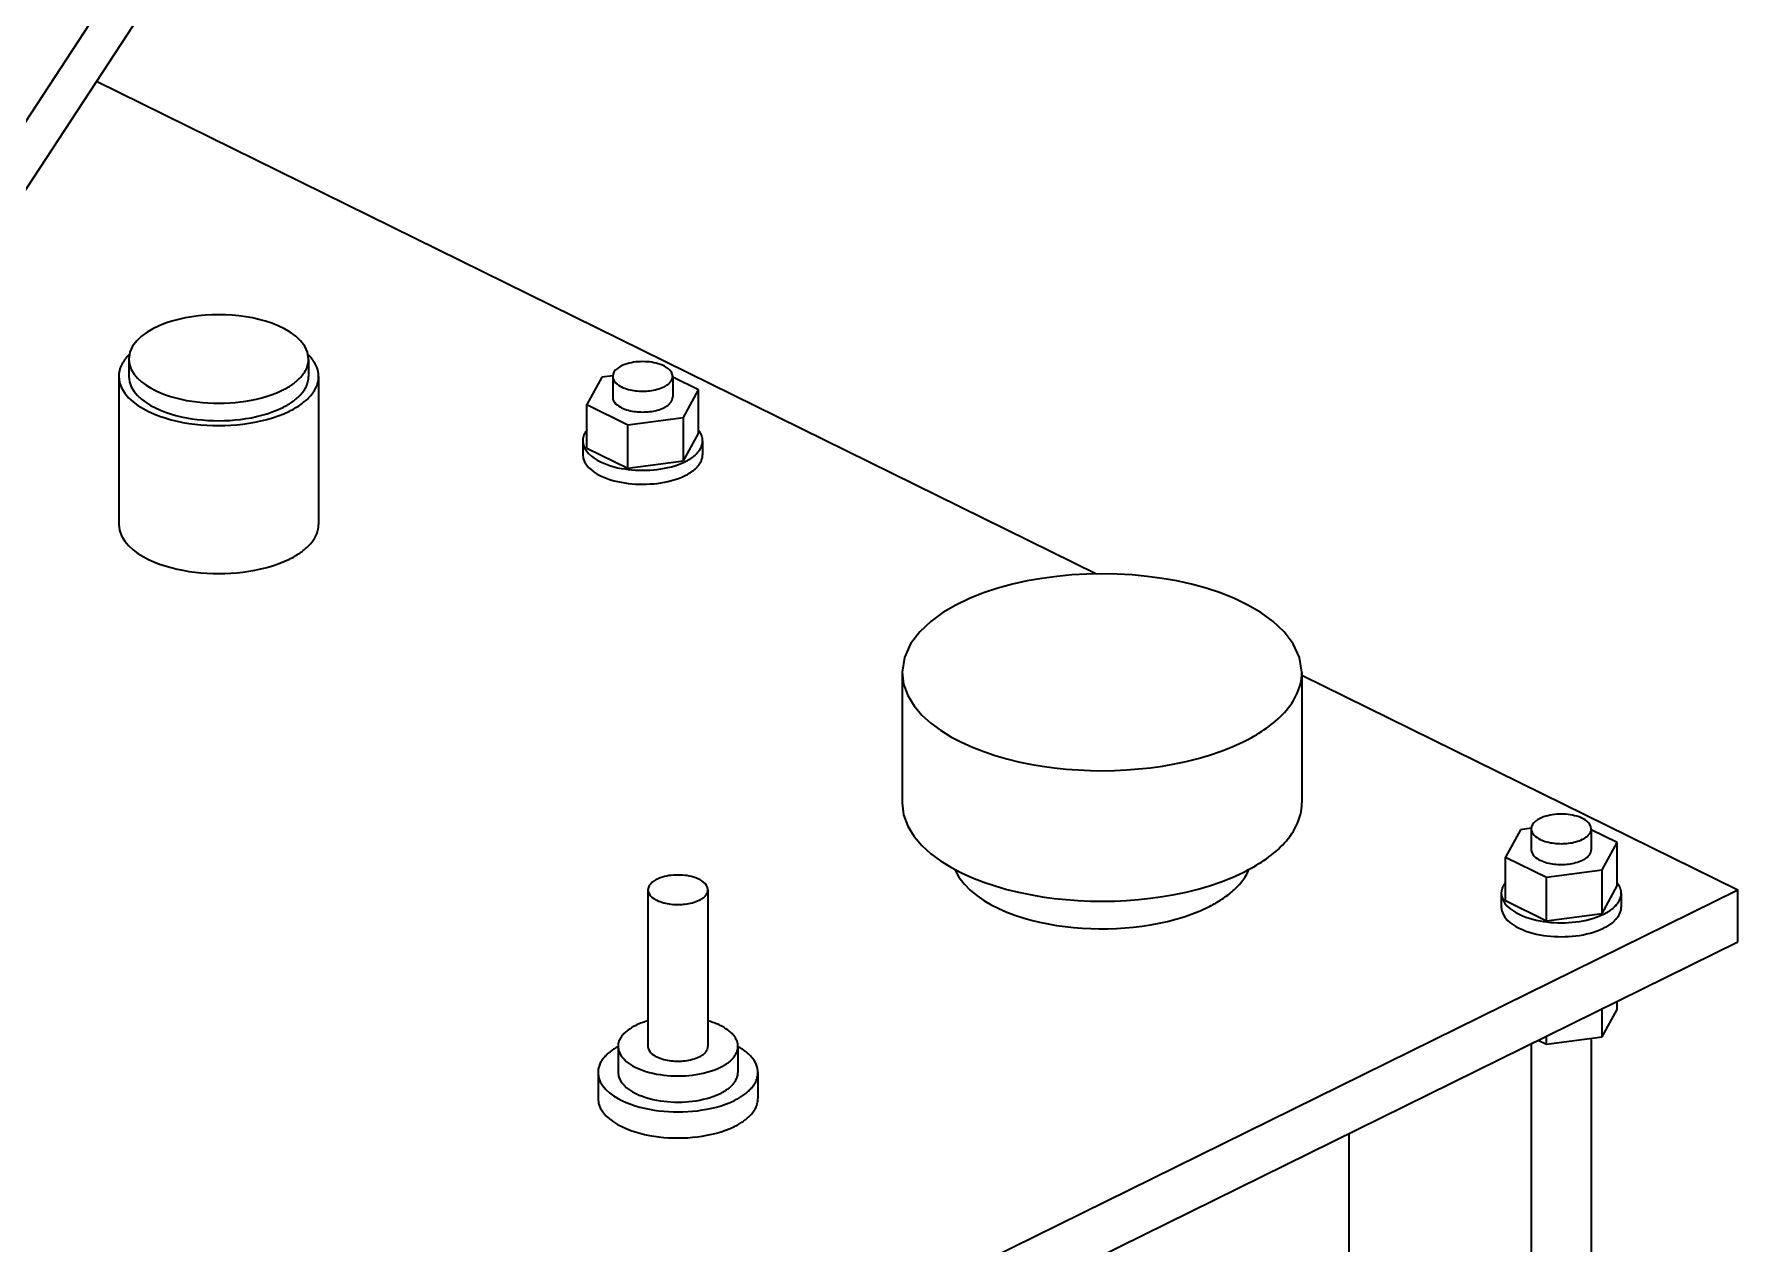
# Model space of a CAD drawing. Header units: millimetres. Extents: x 2054 to 12135, y -1469 to 564.
# Drawn here: x 3612 to 3782.5, y 258.4 to 379.4 of the extents above; entities that cross this region are included whole.
import ezdxf

# ---------------------------------------------------------------- set-up
doc = ezdxf.new("R2010")
doc.units = ezdxf.units.MM
doc.layers.add('2D-VISIBLE', color=7, linetype='Continuous', lineweight=35)

msp = doc.modelspace()

# ---------------------------------------------------------------- linework, layer by layer
at = {"layer": '2D-VISIBLE'}
for p, q in [((3545.98, 271.31), (3664.6, 452.24)), ((3544.35, 262.01), (3667.33, 449.58)), ((3618.24, 374.72), (3718.3, 325.45)), ((3621.46, 346.94), (3621.46, 345.2)), ((3639.46, 346.94), (3639.46, 345.2)), ((3620.46, 345.2), (3620.46, 330.4)), ((3640.46, 345.2), (3640.46, 330.4)), ((3668.8, 345.12), (3667.31, 342.38)), ((3669.89, 345.26), (3668.8, 345.12)), ((3669.89, 345.2), (3669.89, 343.11)), ((3675.89, 345.2), (3675.89, 343.11)), ((3678.46, 343.85), (3675.89, 345.12)), ((3676.97, 341.1), (3678.46, 343.85)), ((3678.46, 339.5), (3678.46, 343.85)), ((3667.31, 338.02), (3667.31, 342.38)), ((3667.31, 342.38), (3671.39, 340.37)), ((3671.39, 340.37), (3676.97, 341.1)), ((3676.97, 336.75), (3676.97, 341.1)), ((3671.39, 336.01), (3671.39, 340.37)), ((3676.97, 336.75), (3678.46, 339.5)), ((3666.89, 338.76), (3666.89, 337.37)), ((3667.31, 338.02), (3671.39, 336.01)), ((3678.89, 338.76), (3678.89, 337.37)), ((3671.39, 336.01), (3676.97, 336.75)), ((3698.85, 315.61), (3698.85, 302.55)), ((3738.85, 315.61), (3738.85, 302.55)), ((3738.85, 315.33), (3782.49, 293.85)), ((3760.73, 299.86), (3759.23, 297.12)), ((3761.81, 300), (3760.73, 299.86)), ((3761.81, 299.94), (3761.81, 297.85)), ((3767.81, 299.94), (3767.81, 297.85)), ((3770.39, 298.59), (3767.81, 299.86)), ((3768.89, 295.84), (3770.39, 298.59)), ((3770.39, 294.23), (3770.39, 298.59)), ((3759.23, 292.76), (3759.23, 297.12)), ((3759.23, 297.12), (3763.32, 295.11)), ((3763.32, 295.11), (3768.89, 295.84)), ((3763.32, 290.75), (3763.32, 295.11)), ((3768.89, 291.49), (3768.89, 295.84)), ((3570.36, 189.4), (3782.49, 293.85)), ((3673.42, 293.85), (3673.42, 278.18)), ((3679.42, 293.85), (3679.42, 278.18)), ((3758.81, 293.5), (3758.81, 292.11)), ((3768.89, 291.49), (3770.39, 294.23)), ((3770.81, 293.5), (3770.81, 292.11)), ((3782.49, 288.63), (3782.49, 293.85)), ((3759.23, 292.76), (3763.32, 290.75)), ((3763.32, 290.75), (3768.89, 291.49)), ((3570.36, 184.18), (3782.49, 288.63)), ((3768.89, 279.13), (3768.89, 281.93)), ((3768.89, 279.13), (3770.39, 281.88)), ((3770.39, 281.88), (3770.39, 282.67)), ((3670.42, 278.18), (3670.42, 275.57)), ((3682.42, 278.18), (3682.42, 275.57)), ((3761.81, 278.44), (3761.81, 205.59)), ((3762.51, 278.79), (3763.32, 278.39)), ((3763.32, 278.39), (3763.32, 279.19)), ((3763.32, 278.39), (3768.89, 279.13)), ((3767.81, 278.99), (3767.81, 205.59)), ((3668.42, 275.57), (3668.42, 272.96)), ((3684.42, 275.57), (3684.42, 272.96)), ((3743.6, 255.55), (3743.6, 269.48))]:
    msp.add_line(p, q, dxfattribs=at)
for points in [[(3639.46, 346.94), (3639.36, 347.61), (3639.07, 348.22), (3638.66, 348.76), (3638.17, 349.23), (3637.62, 349.63), (3637.03, 349.97), (3636.42, 350.26), (3635.79, 350.51), (3635.15, 350.72), (3634.49, 350.9), (3633.83, 351.05), (3633.16, 351.17), (3632.49, 351.26), (3631.82, 351.32), (3631.14, 351.36), (3630.46, 351.37), (3629.78, 351.36), (3629.1, 351.32), (3628.43, 351.26), (3627.76, 351.17), (3627.09, 351.05), (3626.43, 350.9), (3625.77, 350.72), (3625.13, 350.51), (3624.5, 350.26), (3623.88, 349.97), (3623.3, 349.63), (3622.75, 349.23), (3622.26, 348.76), (3621.84, 348.22), (3621.56, 347.61), (3621.46, 346.94)], [(3621.51, 347.39), (3621.45, 347.34), (3621.4, 347.28), (3621.34, 347.23), (3621.29, 347.17), (3621.24, 347.11), (3621.19, 347.05), (3621.14, 346.99), (3621.09, 346.93), (3621.05, 346.86), (3621, 346.8), (3620.96, 346.74), (3620.92, 346.67), (3620.87, 346.6), (3620.83, 346.54), (3620.8, 346.47), (3620.76, 346.4), (3620.73, 346.33), (3620.69, 346.26), (3620.66, 346.19), (3620.63, 346.11), (3620.61, 346.04), (3620.58, 345.97), (3620.56, 345.89), (3620.54, 345.82), (3620.52, 345.74), (3620.5, 345.67), (3620.49, 345.59), (3620.48, 345.51), (3620.47, 345.43), (3620.46, 345.36), (3620.46, 345.28), (3620.46, 345.2)], [(3621.46, 346.94), (3621.53, 346.4), (3621.71, 345.89), (3622, 345.43), (3622.35, 345.02), (3622.75, 344.65), (3623.19, 344.33), (3623.65, 344.04), (3624.13, 343.79), (3624.63, 343.56), (3625.14, 343.37), (3625.65, 343.19), (3626.18, 343.04), (3626.7, 342.91), (3627.24, 342.8), (3627.77, 342.71), (3628.31, 342.64), (3628.85, 342.58), (3629.39, 342.54), (3629.94, 342.52), (3630.48, 342.51), (3631.02, 342.52), (3631.57, 342.54), (3632.11, 342.58), (3632.65, 342.64), (3633.19, 342.72), (3633.73, 342.81), (3634.26, 342.92), (3634.79, 343.06), (3635.31, 343.21), (3635.82, 343.38), (3636.33, 343.58), (3636.82, 343.81)], [(3636.82, 343.81), (3636.94, 343.87), (3637.06, 343.93), (3637.18, 343.99), (3637.3, 344.06), (3637.41, 344.13), (3637.53, 344.2), (3637.64, 344.27), (3637.76, 344.35), (3637.87, 344.42), (3637.97, 344.5), (3638.08, 344.58), (3638.19, 344.67), (3638.29, 344.76), (3638.39, 344.85), (3638.49, 344.94), (3638.58, 345.03), (3638.67, 345.13), (3638.76, 345.23), (3638.85, 345.34), (3638.93, 345.44), (3639.01, 345.55), (3639.08, 345.67), (3639.15, 345.78), (3639.21, 345.9), (3639.27, 346.03), (3639.32, 346.15), (3639.36, 346.28), (3639.39, 346.41), (3639.42, 346.54), (3639.44, 346.67), (3639.46, 346.81), (3639.46, 346.94)], [(3640.46, 345.2), (3640.46, 345.28), (3640.45, 345.36), (3640.45, 345.43), (3640.44, 345.51), (3640.43, 345.59), (3640.41, 345.67), (3640.4, 345.74), (3640.38, 345.82), (3640.36, 345.89), (3640.34, 345.97), (3640.31, 346.04), (3640.29, 346.11), (3640.26, 346.19), (3640.23, 346.26), (3640.19, 346.33), (3640.16, 346.4), (3640.12, 346.47), (3640.08, 346.54), (3640.04, 346.6), (3640, 346.67), (3639.96, 346.74), (3639.92, 346.8), (3639.87, 346.86), (3639.82, 346.93), (3639.78, 346.99), (3639.73, 347.05), (3639.68, 347.11), (3639.63, 347.17), (3639.57, 347.23), (3639.52, 347.28), (3639.47, 347.34), (3639.41, 347.39)], [(3675.89, 345.2), (3675.85, 345.42), (3675.76, 345.63), (3675.62, 345.81), (3675.46, 345.96), (3675.27, 346.1), (3675.08, 346.21), (3674.87, 346.31), (3674.66, 346.39), (3674.45, 346.46), (3674.23, 346.52), (3674.01, 346.57), (3673.79, 346.61), (3673.56, 346.64), (3673.34, 346.66), (3673.11, 346.67), (3672.89, 346.68), (3672.66, 346.67), (3672.43, 346.66), (3672.21, 346.64), (3671.98, 346.61), (3671.76, 346.57), (3671.54, 346.52), (3671.32, 346.46), (3671.11, 346.39), (3670.9, 346.31), (3670.69, 346.21), (3670.5, 346.1), (3670.32, 345.96), (3670.15, 345.81), (3670.01, 345.63), (3669.92, 345.42), (3669.89, 345.2)], [(3620.46, 345.2), (3620.53, 344.6), (3620.74, 344.04), (3621.06, 343.52), (3621.45, 343.06), (3621.9, 342.66), (3622.38, 342.3), (3622.9, 341.98), (3623.43, 341.7), (3623.98, 341.45), (3624.55, 341.23), (3625.12, 341.04), (3625.7, 340.87), (3626.29, 340.73), (3626.88, 340.6), (3627.47, 340.5), (3628.07, 340.42), (3628.67, 340.36), (3629.28, 340.31), (3629.88, 340.28), (3630.48, 340.28), (3631.09, 340.29), (3631.69, 340.31), (3632.29, 340.36), (3632.89, 340.42), (3633.49, 340.51), (3634.09, 340.61), (3634.68, 340.74), (3635.27, 340.88), (3635.85, 341.05), (3636.42, 341.25), (3636.98, 341.47), (3637.53, 341.72)], [(3621.46, 345.2), (3621.53, 344.66), (3621.71, 344.15), (3622, 343.69), (3622.35, 343.28), (3622.75, 342.91), (3623.19, 342.59), (3623.65, 342.3), (3624.13, 342.05), (3624.63, 341.82), (3625.14, 341.63), (3625.65, 341.45), (3626.18, 341.3), (3626.7, 341.17), (3627.24, 341.06), (3627.77, 340.97), (3628.31, 340.9), (3628.85, 340.84), (3629.39, 340.8), (3629.94, 340.78), (3630.48, 340.77), (3631.02, 340.78), (3631.57, 340.8), (3632.11, 340.84), (3632.65, 340.9), (3633.19, 340.98), (3633.73, 341.07), (3634.26, 341.18), (3634.79, 341.31), (3635.31, 341.47), (3635.82, 341.64), (3636.33, 341.84), (3636.82, 342.07)], [(3636.82, 342.07), (3636.94, 342.13), (3637.06, 342.19), (3637.18, 342.25), (3637.3, 342.32), (3637.41, 342.39), (3637.53, 342.46), (3637.64, 342.53), (3637.76, 342.61), (3637.87, 342.68), (3637.97, 342.76), (3638.08, 342.84), (3638.19, 342.93), (3638.29, 343.01), (3638.39, 343.1), (3638.49, 343.2), (3638.58, 343.29), (3638.67, 343.39), (3638.76, 343.49), (3638.85, 343.6), (3638.93, 343.7), (3639.01, 343.81), (3639.08, 343.93), (3639.15, 344.04), (3639.21, 344.16), (3639.27, 344.28), (3639.32, 344.41), (3639.36, 344.54), (3639.39, 344.67), (3639.42, 344.8), (3639.44, 344.93), (3639.46, 345.07), (3639.46, 345.2)], [(3637.53, 341.72), (3637.66, 341.79), (3637.8, 341.86), (3637.93, 341.93), (3638.06, 342), (3638.19, 342.08), (3638.32, 342.15), (3638.44, 342.23), (3638.57, 342.32), (3638.69, 342.4), (3638.81, 342.49), (3638.93, 342.58), (3639.04, 342.68), (3639.16, 342.77), (3639.27, 342.87), (3639.38, 342.97), (3639.48, 343.08), (3639.59, 343.19), (3639.69, 343.3), (3639.78, 343.42), (3639.87, 343.54), (3639.96, 343.66), (3640.04, 343.79), (3640.11, 343.91), (3640.18, 344.05), (3640.24, 344.18), (3640.3, 344.32), (3640.35, 344.46), (3640.39, 344.61), (3640.42, 344.75), (3640.44, 344.9), (3640.45, 345.05), (3640.46, 345.2)], [(3669.89, 345.2), (3669.91, 345.02), (3669.97, 344.85), (3670.07, 344.7), (3670.18, 344.56), (3670.32, 344.44), (3670.46, 344.33), (3670.62, 344.23), (3670.78, 344.15), (3670.94, 344.07), (3671.11, 344.01), (3671.28, 343.95), (3671.46, 343.9), (3671.63, 343.86), (3671.81, 343.82), (3671.99, 343.79), (3672.17, 343.77), (3672.35, 343.75), (3672.53, 343.73), (3672.71, 343.73), (3672.89, 343.72), (3673.07, 343.73), (3673.26, 343.73), (3673.44, 343.75), (3673.62, 343.77), (3673.8, 343.79), (3673.97, 343.82), (3674.15, 343.86), (3674.33, 343.91), (3674.5, 343.96), (3674.67, 344.01), (3674.84, 344.08), (3675.01, 344.16)], [(3675.01, 344.16), (3675.05, 344.18), (3675.09, 344.2), (3675.13, 344.22), (3675.17, 344.24), (3675.2, 344.26), (3675.24, 344.29), (3675.28, 344.31), (3675.32, 344.34), (3675.35, 344.36), (3675.39, 344.39), (3675.43, 344.41), (3675.46, 344.44), (3675.5, 344.47), (3675.53, 344.5), (3675.56, 344.53), (3675.59, 344.56), (3675.62, 344.6), (3675.65, 344.63), (3675.68, 344.67), (3675.71, 344.7), (3675.74, 344.74), (3675.76, 344.78), (3675.78, 344.81), (3675.8, 344.85), (3675.82, 344.9), (3675.84, 344.94), (3675.85, 344.98), (3675.86, 345.02), (3675.87, 345.07), (3675.88, 345.11), (3675.88, 345.16), (3675.89, 345.2)], [(3669.89, 343.11), (3669.91, 342.93), (3669.97, 342.76), (3670.07, 342.61), (3670.18, 342.47), (3670.32, 342.35), (3670.46, 342.24), (3670.62, 342.14), (3670.78, 342.06), (3670.94, 341.99), (3671.11, 341.92), (3671.28, 341.86), (3671.46, 341.81), (3671.63, 341.77), (3671.81, 341.73), (3671.99, 341.7), (3672.17, 341.68), (3672.35, 341.66), (3672.53, 341.64), (3672.71, 341.64), (3672.89, 341.63), (3673.07, 341.64), (3673.26, 341.65), (3673.44, 341.66), (3673.62, 341.68), (3673.8, 341.7), (3673.97, 341.73), (3674.15, 341.77), (3674.33, 341.82), (3674.5, 341.87), (3674.67, 341.93), (3674.84, 341.99), (3675.01, 342.07)], [(3675.01, 342.07), (3675.05, 342.09), (3675.09, 342.11), (3675.13, 342.13), (3675.17, 342.15), (3675.2, 342.17), (3675.24, 342.2), (3675.28, 342.22), (3675.32, 342.25), (3675.35, 342.27), (3675.39, 342.3), (3675.43, 342.33), (3675.46, 342.35), (3675.5, 342.38), (3675.53, 342.41), (3675.56, 342.44), (3675.59, 342.48), (3675.62, 342.51), (3675.65, 342.54), (3675.68, 342.58), (3675.71, 342.61), (3675.74, 342.65), (3675.76, 342.69), (3675.78, 342.73), (3675.8, 342.77), (3675.82, 342.81), (3675.84, 342.85), (3675.85, 342.89), (3675.86, 342.93), (3675.87, 342.98), (3675.88, 343.02), (3675.88, 343.07), (3675.89, 343.11)], [(3667.31, 339.85), (3667.29, 339.82), (3667.26, 339.79), (3667.24, 339.76), (3667.22, 339.73), (3667.2, 339.7), (3667.18, 339.67), (3667.16, 339.64), (3667.14, 339.61), (3667.12, 339.57), (3667.1, 339.54), (3667.08, 339.51), (3667.06, 339.48), (3667.05, 339.44), (3667.03, 339.41), (3667.02, 339.37), (3667, 339.34), (3666.99, 339.31), (3666.98, 339.27), (3666.96, 339.24), (3666.95, 339.2), (3666.94, 339.16), (3666.93, 339.13), (3666.92, 339.09), (3666.92, 339.06), (3666.91, 339.02), (3666.9, 338.98), (3666.9, 338.95), (3666.89, 338.91), (3666.89, 338.87), (3666.89, 338.83), (3666.89, 338.8), (3666.89, 338.76)], [(3678.89, 338.76), (3678.89, 338.8), (3678.88, 338.83), (3678.88, 338.87), (3678.88, 338.91), (3678.87, 338.95), (3678.87, 338.98), (3678.86, 339.02), (3678.86, 339.06), (3678.85, 339.09), (3678.84, 339.13), (3678.83, 339.16), (3678.82, 339.2), (3678.81, 339.24), (3678.8, 339.27), (3678.78, 339.31), (3678.77, 339.34), (3678.75, 339.37), (3678.74, 339.41), (3678.72, 339.44), (3678.71, 339.48), (3678.69, 339.51), (3678.67, 339.54), (3678.65, 339.57), (3678.63, 339.61), (3678.61, 339.64), (3678.59, 339.67), (3678.57, 339.7), (3678.55, 339.73), (3678.53, 339.76), (3678.51, 339.79), (3678.49, 339.82), (3678.46, 339.85)], [(3666.89, 338.76), (3666.93, 338.4), (3667.06, 338.06), (3667.25, 337.75), (3667.48, 337.48), (3667.75, 337.23), (3668.04, 337.02), (3668.35, 336.83), (3668.67, 336.66), (3669, 336.51), (3669.34, 336.38), (3669.68, 336.26), (3670.03, 336.16), (3670.38, 336.07), (3670.74, 336), (3671.09, 335.94), (3671.45, 335.89), (3671.81, 335.85), (3672.18, 335.83), (3672.54, 335.81), (3672.9, 335.81), (3673.26, 335.81), (3673.62, 335.83), (3673.99, 335.86), (3674.35, 335.89), (3674.71, 335.94), (3675.06, 336.01), (3675.42, 336.08), (3675.77, 336.17), (3676.12, 336.27), (3676.46, 336.39), (3676.8, 336.52), (3677.13, 336.67)], [(3677.13, 336.67), (3677.21, 336.71), (3677.29, 336.75), (3677.37, 336.8), (3677.45, 336.84), (3677.52, 336.88), (3677.6, 336.93), (3677.67, 336.98), (3677.75, 337.03), (3677.82, 337.08), (3677.9, 337.13), (3677.97, 337.19), (3678.04, 337.24), (3678.11, 337.3), (3678.17, 337.36), (3678.24, 337.42), (3678.3, 337.49), (3678.36, 337.55), (3678.42, 337.62), (3678.48, 337.69), (3678.53, 337.76), (3678.58, 337.83), (3678.63, 337.91), (3678.68, 337.99), (3678.72, 338.07), (3678.76, 338.15), (3678.79, 338.23), (3678.82, 338.32), (3678.84, 338.4), (3678.86, 338.49), (3678.87, 338.58), (3678.88, 338.67), (3678.89, 338.76)], [(3666.89, 337.37), (3666.93, 337.01), (3667.06, 336.67), (3667.25, 336.36), (3667.48, 336.08), (3667.75, 335.84), (3668.04, 335.62), (3668.35, 335.43), (3668.67, 335.27), (3669, 335.12), (3669.34, 334.98), (3669.68, 334.87), (3670.03, 334.77), (3670.38, 334.68), (3670.74, 334.61), (3671.09, 334.55), (3671.45, 334.5), (3671.81, 334.46), (3672.18, 334.43), (3672.54, 334.42), (3672.9, 334.41), (3673.26, 334.42), (3673.62, 334.44), (3673.99, 334.46), (3674.35, 334.5), (3674.71, 334.55), (3675.06, 334.61), (3675.42, 334.69), (3675.77, 334.78), (3676.12, 334.88), (3676.46, 334.99), (3676.8, 335.13), (3677.13, 335.28)], [(3677.13, 335.28), (3677.21, 335.32), (3677.29, 335.36), (3677.37, 335.4), (3677.45, 335.45), (3677.52, 335.49), (3677.6, 335.54), (3677.67, 335.59), (3677.75, 335.64), (3677.82, 335.69), (3677.9, 335.74), (3677.97, 335.8), (3678.04, 335.85), (3678.11, 335.91), (3678.17, 335.97), (3678.24, 336.03), (3678.3, 336.09), (3678.36, 336.16), (3678.42, 336.23), (3678.48, 336.3), (3678.53, 336.37), (3678.58, 336.44), (3678.63, 336.52), (3678.68, 336.6), (3678.72, 336.67), (3678.76, 336.76), (3678.79, 336.84), (3678.82, 336.92), (3678.84, 337.01), (3678.86, 337.1), (3678.87, 337.19), (3678.88, 337.28), (3678.89, 337.37)], [(3620.46, 330.4), (3620.53, 329.81), (3620.74, 329.24), (3621.06, 328.73), (3621.45, 328.27), (3621.9, 327.86), (3622.38, 327.5), (3622.9, 327.18), (3623.43, 326.9), (3623.98, 326.65), (3624.55, 326.43), (3625.12, 326.24), (3625.7, 326.07), (3626.29, 325.93), (3626.88, 325.81), (3627.47, 325.7), (3628.07, 325.62), (3628.67, 325.56), (3629.28, 325.51), (3629.88, 325.49), (3630.48, 325.48), (3631.09, 325.49), (3631.69, 325.52), (3632.29, 325.56), (3632.89, 325.63), (3633.49, 325.71), (3634.09, 325.82), (3634.68, 325.94), (3635.27, 326.09), (3635.85, 326.26), (3636.42, 326.45), (3636.98, 326.67), (3637.53, 326.92)], [(3637.53, 326.92), (3637.66, 326.99), (3637.8, 327.06), (3637.93, 327.13), (3638.06, 327.2), (3638.19, 327.28), (3638.32, 327.36), (3638.44, 327.44), (3638.57, 327.52), (3638.69, 327.61), (3638.81, 327.69), (3638.93, 327.79), (3639.04, 327.88), (3639.16, 327.98), (3639.27, 328.08), (3639.38, 328.18), (3639.48, 328.28), (3639.59, 328.39), (3639.69, 328.5), (3639.78, 328.62), (3639.87, 328.74), (3639.96, 328.86), (3640.04, 328.99), (3640.11, 329.12), (3640.18, 329.25), (3640.24, 329.39), (3640.3, 329.53), (3640.35, 329.67), (3640.39, 329.81), (3640.42, 329.96), (3640.44, 330.11), (3640.45, 330.25), (3640.46, 330.4)], [(3738.85, 315.61), (3738.62, 317.09), (3737.99, 318.46), (3737.08, 319.66), (3735.98, 320.69), (3734.76, 321.57), (3733.46, 322.33), (3732.1, 322.98), (3730.7, 323.54), (3729.27, 324.01), (3727.81, 324.41), (3726.34, 324.74), (3724.86, 325), (3723.36, 325.2), (3721.86, 325.34), (3720.36, 325.43), (3718.85, 325.45), (3717.34, 325.43), (3715.83, 325.34), (3714.33, 325.2), (3712.84, 325), (3711.35, 324.74), (3709.88, 324.41), (3708.43, 324.01), (3707, 323.54), (3705.6, 322.98), (3704.24, 322.33), (3702.93, 321.57), (3701.71, 320.69), (3700.62, 319.66), (3699.7, 318.46), (3699.08, 317.09), (3698.85, 315.61)], [(3698.85, 315.61), (3699, 314.41), (3699.41, 313.28), (3700.05, 312.25), (3700.83, 311.33), (3701.72, 310.52), (3702.7, 309.8), (3703.72, 309.16), (3704.79, 308.6), (3705.89, 308.1), (3707.02, 307.67), (3708.17, 307.28), (3709.33, 306.95), (3710.5, 306.66), (3711.68, 306.41), (3712.88, 306.21), (3714.07, 306.04), (3715.27, 305.92), (3716.48, 305.83), (3717.69, 305.78), (3718.9, 305.76), (3720.1, 305.78), (3721.31, 305.83), (3722.52, 305.93), (3723.72, 306.06), (3724.92, 306.22), (3726.11, 306.43), (3727.29, 306.68), (3728.46, 306.97), (3729.62, 307.31), (3730.77, 307.7), (3731.89, 308.14), (3732.99, 308.64)], [(3732.99, 308.64), (3733.26, 308.78), (3733.52, 308.92), (3733.79, 309.06), (3734.05, 309.21), (3734.3, 309.36), (3734.56, 309.51), (3734.81, 309.67), (3735.06, 309.84), (3735.31, 310.01), (3735.55, 310.19), (3735.78, 310.37), (3736.02, 310.56), (3736.25, 310.75), (3736.47, 310.95), (3736.69, 311.16), (3736.9, 311.37), (3737.1, 311.58), (3737.3, 311.81), (3737.49, 312.04), (3737.67, 312.28), (3737.84, 312.52), (3738, 312.78), (3738.15, 313.04), (3738.29, 313.3), (3738.42, 313.57), (3738.53, 313.85), (3738.62, 314.13), (3738.7, 314.42), (3738.77, 314.71), (3738.81, 315.01), (3738.84, 315.31), (3738.85, 315.61)], [(3698.85, 302.55), (3699, 301.35), (3699.41, 300.22), (3700.05, 299.19), (3700.83, 298.28), (3701.72, 297.46), (3702.7, 296.74), (3703.72, 296.11), (3704.79, 295.55), (3705.89, 295.05), (3707.02, 294.61), (3708.17, 294.23), (3709.33, 293.89), (3710.5, 293.6), (3711.68, 293.36), (3712.88, 293.15), (3714.07, 292.99), (3715.27, 292.86), (3716.48, 292.77), (3717.69, 292.72), (3718.9, 292.7), (3720.1, 292.72), (3721.31, 292.78), (3722.52, 292.87), (3723.72, 293), (3724.92, 293.17), (3726.11, 293.38), (3727.29, 293.62), (3728.46, 293.92), (3729.62, 294.25), (3730.77, 294.64), (3731.89, 295.09), (3732.99, 295.59)], [(3732.99, 295.59), (3733.26, 295.72), (3733.52, 295.86), (3733.79, 296), (3734.05, 296.15), (3734.3, 296.3), (3734.56, 296.46), (3734.81, 296.62), (3735.06, 296.78), (3735.31, 296.96), (3735.55, 297.13), (3735.78, 297.31), (3736.02, 297.5), (3736.25, 297.69), (3736.47, 297.89), (3736.69, 298.1), (3736.9, 298.31), (3737.1, 298.53), (3737.3, 298.75), (3737.49, 298.99), (3737.67, 299.22), (3737.84, 299.47), (3738, 299.72), (3738.15, 299.98), (3738.29, 300.24), (3738.42, 300.52), (3738.53, 300.79), (3738.62, 301.08), (3738.7, 301.37), (3738.77, 301.66), (3738.81, 301.95), (3738.84, 302.25), (3738.85, 302.55)], [(3767.81, 299.94), (3767.78, 300.16), (3767.68, 300.37), (3767.54, 300.55), (3767.38, 300.7), (3767.2, 300.83), (3767, 300.95), (3766.8, 301.05), (3766.59, 301.13), (3766.37, 301.2), (3766.15, 301.26), (3765.93, 301.31), (3765.71, 301.35), (3765.49, 301.38), (3765.26, 301.4), (3765.04, 301.41), (3764.81, 301.42), (3764.58, 301.41), (3764.36, 301.4), (3764.13, 301.38), (3763.91, 301.35), (3763.69, 301.31), (3763.47, 301.26), (3763.25, 301.2), (3763.03, 301.13), (3762.82, 301.05), (3762.62, 300.95), (3762.42, 300.83), (3762.24, 300.7), (3762.08, 300.55), (3761.94, 300.37), (3761.84, 300.16), (3761.81, 299.94)], [(3761.81, 299.94), (3761.83, 299.76), (3761.89, 299.59), (3761.99, 299.44), (3762.11, 299.3), (3762.24, 299.18), (3762.39, 299.07), (3762.54, 298.97), (3762.7, 298.89), (3762.87, 298.81), (3763.04, 298.75), (3763.21, 298.69), (3763.38, 298.64), (3763.56, 298.6), (3763.74, 298.56), (3763.91, 298.53), (3764.09, 298.51), (3764.27, 298.49), (3764.45, 298.47), (3764.64, 298.47), (3764.82, 298.46), (3765, 298.47), (3765.18, 298.47), (3765.36, 298.49), (3765.54, 298.51), (3765.72, 298.53), (3765.9, 298.56), (3766.08, 298.6), (3766.25, 298.64), (3766.43, 298.7), (3766.6, 298.75), (3766.77, 298.82), (3766.93, 298.9)], [(3766.93, 298.9), (3766.97, 298.92), (3767.01, 298.94), (3767.05, 298.96), (3767.09, 298.98), (3767.13, 299), (3767.17, 299.03), (3767.2, 299.05), (3767.24, 299.08), (3767.28, 299.1), (3767.31, 299.13), (3767.35, 299.15), (3767.39, 299.18), (3767.42, 299.21), (3767.45, 299.24), (3767.49, 299.27), (3767.52, 299.3), (3767.55, 299.34), (3767.58, 299.37), (3767.61, 299.41), (3767.63, 299.44), (3767.66, 299.48), (3767.68, 299.52), (3767.71, 299.55), (3767.73, 299.59), (3767.74, 299.63), (3767.76, 299.68), (3767.78, 299.72), (3767.79, 299.76), (3767.8, 299.81), (3767.8, 299.85), (3767.81, 299.9), (3767.81, 299.94)], [(3761.81, 297.85), (3761.83, 297.67), (3761.89, 297.5), (3761.99, 297.35), (3762.11, 297.21), (3762.24, 297.09), (3762.39, 296.98), (3762.54, 296.88), (3762.7, 296.8), (3762.87, 296.73), (3763.04, 296.66), (3763.21, 296.6), (3763.38, 296.55), (3763.56, 296.51), (3763.74, 296.47), (3763.91, 296.44), (3764.09, 296.42), (3764.27, 296.4), (3764.45, 296.38), (3764.64, 296.38), (3764.82, 296.37), (3765, 296.38), (3765.18, 296.39), (3765.36, 296.4), (3765.54, 296.42), (3765.72, 296.44), (3765.9, 296.47), (3766.08, 296.51), (3766.25, 296.56), (3766.43, 296.61), (3766.6, 296.66), (3766.77, 296.73), (3766.93, 296.81)], [(3766.93, 296.81), (3766.97, 296.83), (3767.01, 296.85), (3767.05, 296.87), (3767.09, 296.89), (3767.13, 296.91), (3767.17, 296.94), (3767.2, 296.96), (3767.24, 296.99), (3767.28, 297.01), (3767.31, 297.04), (3767.35, 297.07), (3767.39, 297.09), (3767.42, 297.12), (3767.45, 297.15), (3767.49, 297.18), (3767.52, 297.22), (3767.55, 297.25), (3767.58, 297.28), (3767.61, 297.32), (3767.63, 297.35), (3767.66, 297.39), (3767.68, 297.43), (3767.71, 297.47), (3767.73, 297.51), (3767.74, 297.55), (3767.76, 297.59), (3767.78, 297.63), (3767.79, 297.67), (3767.8, 297.72), (3767.8, 297.76), (3767.81, 297.81), (3767.81, 297.85)], [(3679.42, 293.85), (3679.39, 294.07), (3679.29, 294.28), (3679.16, 294.45), (3678.99, 294.61), (3678.81, 294.74), (3678.61, 294.86), (3678.41, 294.95), (3678.2, 295.04), (3677.98, 295.11), (3677.77, 295.17), (3677.55, 295.22), (3677.32, 295.26), (3677.1, 295.29), (3676.87, 295.31), (3676.65, 295.32), (3676.42, 295.32), (3676.2, 295.32), (3675.97, 295.31), (3675.74, 295.29), (3675.52, 295.26), (3675.3, 295.22), (3675.08, 295.17), (3674.86, 295.11), (3674.64, 295.04), (3674.43, 294.95), (3674.23, 294.86), (3674.03, 294.74), (3673.85, 294.61), (3673.69, 294.45), (3673.55, 294.28), (3673.46, 294.07), (3673.42, 293.85)], [(3704.14, 295.88), (3704.54, 295.12), (3705.05, 294.43), (3705.65, 293.82), (3706.32, 293.27), (3707.03, 292.78), (3707.77, 292.35), (3708.54, 291.96), (3709.33, 291.62), (3710.13, 291.32), (3710.95, 291.05), (3711.78, 290.82), (3712.61, 290.61), (3713.45, 290.44), (3714.3, 290.29), (3715.15, 290.17), (3716.01, 290.08), (3716.86, 290.01), (3717.72, 289.96), (3718.58, 289.94), (3719.44, 289.95), (3720.3, 289.98), (3721.16, 290.03), (3722.02, 290.11), (3722.87, 290.21), (3723.72, 290.34), (3724.57, 290.5), (3725.41, 290.69), (3726.24, 290.9), (3727.06, 291.15), (3727.87, 291.43), (3728.67, 291.75), (3729.45, 292.11)], [(3729.45, 292.11), (3729.61, 292.19), (3729.77, 292.27), (3729.93, 292.35), (3730.08, 292.44), (3730.24, 292.52), (3730.39, 292.61), (3730.55, 292.71), (3730.7, 292.8), (3730.85, 292.9), (3730.99, 292.99), (3731.14, 293.1), (3731.28, 293.2), (3731.43, 293.31), (3731.57, 293.41), (3731.71, 293.53), (3731.84, 293.64), (3731.98, 293.76), (3732.11, 293.88), (3732.24, 294), (3732.36, 294.12), (3732.49, 294.25), (3732.6, 294.39), (3732.72, 294.52), (3732.83, 294.66), (3732.94, 294.8), (3733.04, 294.94), (3733.14, 295.09), (3733.24, 295.24), (3733.33, 295.4), (3733.41, 295.55), (3733.49, 295.71), (3733.56, 295.88)], [(3673.42, 293.85), (3673.44, 293.67), (3673.51, 293.5), (3673.6, 293.34), (3673.72, 293.21), (3673.85, 293.08), (3674, 292.98), (3674.15, 292.88), (3674.31, 292.8), (3674.48, 292.72), (3674.65, 292.66), (3674.82, 292.6), (3674.99, 292.55), (3675.17, 292.51), (3675.35, 292.47), (3675.53, 292.44), (3675.71, 292.41), (3675.89, 292.39), (3676.07, 292.38), (3676.25, 292.37), (3676.43, 292.37), (3676.61, 292.37), (3676.79, 292.38), (3676.97, 292.4), (3677.15, 292.41), (3677.33, 292.44), (3677.51, 292.47), (3677.69, 292.51), (3677.86, 292.55), (3678.04, 292.6), (3678.21, 292.66), (3678.38, 292.73), (3678.54, 292.8)], [(3678.54, 292.8), (3678.58, 292.82), (3678.62, 292.84), (3678.66, 292.87), (3678.7, 292.89), (3678.74, 292.91), (3678.78, 292.93), (3678.82, 292.96), (3678.85, 292.98), (3678.89, 293.01), (3678.93, 293.03), (3678.96, 293.06), (3679, 293.09), (3679.03, 293.12), (3679.06, 293.15), (3679.1, 293.18), (3679.13, 293.21), (3679.16, 293.24), (3679.19, 293.28), (3679.22, 293.31), (3679.24, 293.35), (3679.27, 293.38), (3679.29, 293.42), (3679.32, 293.46), (3679.34, 293.5), (3679.36, 293.54), (3679.37, 293.58), (3679.39, 293.63), (3679.4, 293.67), (3679.41, 293.71), (3679.42, 293.76), (3679.42, 293.8), (3679.42, 293.85)], [(3759.23, 294.59), (3759.21, 294.56), (3759.19, 294.53), (3759.16, 294.5), (3759.14, 294.47), (3759.12, 294.44), (3759.1, 294.41), (3759.08, 294.38), (3759.06, 294.35), (3759.04, 294.31), (3759.02, 294.28), (3759.01, 294.25), (3758.99, 294.22), (3758.97, 294.18), (3758.96, 294.15), (3758.94, 294.11), (3758.93, 294.08), (3758.91, 294.05), (3758.9, 294.01), (3758.89, 293.98), (3758.88, 293.94), (3758.87, 293.9), (3758.86, 293.87), (3758.85, 293.83), (3758.84, 293.8), (3758.83, 293.76), (3758.83, 293.72), (3758.82, 293.69), (3758.82, 293.65), (3758.81, 293.61), (3758.81, 293.57), (3758.81, 293.54), (3758.81, 293.5)], [(3758.81, 293.5), (3758.85, 293.14), (3758.98, 292.8), (3759.17, 292.49), (3759.4, 292.22), (3759.67, 291.97), (3759.96, 291.76), (3760.27, 291.57), (3760.59, 291.4), (3760.92, 291.25), (3761.26, 291.12), (3761.61, 291), (3761.95, 290.9), (3762.31, 290.81), (3762.66, 290.74), (3763.02, 290.68), (3763.38, 290.63), (3763.74, 290.59), (3764.1, 290.57), (3764.46, 290.55), (3764.82, 290.55), (3765.19, 290.55), (3765.55, 290.57), (3765.91, 290.6), (3766.27, 290.63), (3766.63, 290.68), (3766.99, 290.75), (3767.34, 290.82), (3767.69, 290.91), (3768.04, 291.01), (3768.39, 291.13), (3768.72, 291.26), (3769.05, 291.41)], [(3769.05, 291.41), (3769.13, 291.45), (3769.21, 291.49), (3769.29, 291.53), (3769.37, 291.58), (3769.45, 291.62), (3769.52, 291.67), (3769.6, 291.72), (3769.67, 291.77), (3769.75, 291.82), (3769.82, 291.87), (3769.89, 291.93), (3769.96, 291.98), (3770.03, 292.04), (3770.1, 292.1), (3770.16, 292.16), (3770.22, 292.23), (3770.29, 292.29), (3770.35, 292.36), (3770.4, 292.43), (3770.46, 292.5), (3770.51, 292.57), (3770.56, 292.65), (3770.6, 292.73), (3770.64, 292.81), (3770.68, 292.89), (3770.71, 292.97), (3770.74, 293.06), (3770.77, 293.14), (3770.79, 293.23), (3770.8, 293.32), (3770.81, 293.41), (3770.81, 293.5)], [(3770.81, 293.5), (3770.81, 293.54), (3770.81, 293.57), (3770.81, 293.61), (3770.8, 293.65), (3770.8, 293.69), (3770.79, 293.72), (3770.79, 293.76), (3770.78, 293.8), (3770.77, 293.83), (3770.76, 293.87), (3770.75, 293.9), (3770.74, 293.94), (3770.73, 293.98), (3770.72, 294.01), (3770.71, 294.05), (3770.69, 294.08), (3770.68, 294.11), (3770.66, 294.15), (3770.65, 294.18), (3770.63, 294.22), (3770.61, 294.25), (3770.6, 294.28), (3770.58, 294.31), (3770.56, 294.35), (3770.54, 294.38), (3770.52, 294.41), (3770.5, 294.44), (3770.48, 294.47), (3770.45, 294.5), (3770.43, 294.53), (3770.41, 294.56), (3770.39, 294.59)], [(3758.81, 292.11), (3758.85, 291.75), (3758.98, 291.41), (3759.17, 291.1), (3759.4, 290.82), (3759.67, 290.58), (3759.96, 290.36), (3760.27, 290.17), (3760.59, 290), (3760.92, 289.86), (3761.26, 289.72), (3761.61, 289.61), (3761.95, 289.51), (3762.31, 289.42), (3762.66, 289.35), (3763.02, 289.29), (3763.38, 289.24), (3763.74, 289.2), (3764.1, 289.17), (3764.46, 289.16), (3764.82, 289.15), (3765.19, 289.16), (3765.55, 289.17), (3765.91, 289.2), (3766.27, 289.24), (3766.63, 289.29), (3766.99, 289.35), (3767.34, 289.43), (3767.69, 289.52), (3768.04, 289.62), (3768.39, 289.73), (3768.72, 289.87), (3769.05, 290.02)], [(3769.05, 290.02), (3769.13, 290.06), (3769.21, 290.1), (3769.29, 290.14), (3769.37, 290.19), (3769.45, 290.23), (3769.52, 290.28), (3769.6, 290.33), (3769.67, 290.38), (3769.75, 290.43), (3769.82, 290.48), (3769.89, 290.54), (3769.96, 290.59), (3770.03, 290.65), (3770.1, 290.71), (3770.16, 290.77), (3770.22, 290.83), (3770.29, 290.9), (3770.35, 290.97), (3770.4, 291.04), (3770.46, 291.11), (3770.51, 291.18), (3770.56, 291.26), (3770.6, 291.34), (3770.64, 291.41), (3770.68, 291.5), (3770.71, 291.58), (3770.74, 291.66), (3770.77, 291.75), (3770.79, 291.84), (3770.8, 291.93), (3770.81, 292.02), (3770.81, 292.11)], [(3673.42, 280.74), (3673.3, 280.7), (3673.17, 280.66), (3673.05, 280.62), (3672.92, 280.58), (3672.8, 280.53), (3672.67, 280.49), (3672.55, 280.44), (3672.43, 280.39), (3672.31, 280.33), (3672.19, 280.28), (3672.08, 280.22), (3671.96, 280.16), (3671.85, 280.09), (3671.73, 280.02), (3671.62, 279.95), (3671.51, 279.88), (3671.41, 279.8), (3671.3, 279.72), (3671.2, 279.64), (3671.11, 279.55), (3671.01, 279.46), (3670.92, 279.36), (3670.84, 279.26), (3670.76, 279.16), (3670.69, 279.05), (3670.62, 278.93), (3670.56, 278.82), (3670.51, 278.69), (3670.47, 278.57), (3670.44, 278.44), (3670.43, 278.31), (3670.42, 278.18)], [(3682.42, 278.18), (3682.42, 278.31), (3682.4, 278.44), (3682.37, 278.57), (3682.33, 278.69), (3682.28, 278.82), (3682.22, 278.93), (3682.16, 279.05), (3682.08, 279.16), (3682, 279.26), (3681.92, 279.36), (3681.83, 279.46), (3681.74, 279.55), (3681.64, 279.64), (3681.54, 279.72), (3681.43, 279.8), (3681.33, 279.88), (3681.22, 279.95), (3681.11, 280.02), (3681, 280.09), (3680.88, 280.16), (3680.77, 280.22), (3680.65, 280.28), (3680.53, 280.33), (3680.41, 280.39), (3680.29, 280.44), (3680.17, 280.49), (3680.05, 280.53), (3679.92, 280.58), (3679.8, 280.62), (3679.67, 280.66), (3679.55, 280.7), (3679.42, 280.74)], [(3670.42, 278.17), (3670.33, 278.12), (3670.24, 278.07), (3670.14, 278.01), (3670.05, 277.95), (3669.96, 277.89), (3669.87, 277.83), (3669.79, 277.77), (3669.7, 277.71), (3669.62, 277.64), (3669.53, 277.57), (3669.45, 277.5), (3669.37, 277.43), (3669.29, 277.36), (3669.22, 277.28), (3669.14, 277.2), (3669.07, 277.12), (3669, 277.04), (3668.93, 276.96), (3668.87, 276.87), (3668.81, 276.78), (3668.75, 276.69), (3668.7, 276.6), (3668.65, 276.5), (3668.6, 276.4), (3668.56, 276.3), (3668.53, 276.2), (3668.49, 276.1), (3668.47, 276), (3668.45, 275.89), (3668.43, 275.78), (3668.42, 275.68), (3668.42, 275.57)], [(3670.42, 278.18), (3670.47, 277.82), (3670.59, 277.48), (3670.78, 277.17), (3671.02, 276.9), (3671.28, 276.65), (3671.58, 276.44), (3671.88, 276.25), (3672.2, 276.08), (3672.54, 275.93), (3672.87, 275.8), (3673.22, 275.68), (3673.57, 275.58), (3673.92, 275.5), (3674.27, 275.42), (3674.63, 275.36), (3674.99, 275.31), (3675.35, 275.27), (3675.71, 275.25), (3676.07, 275.23), (3676.44, 275.23), (3676.8, 275.23), (3677.16, 275.25), (3677.52, 275.28), (3677.88, 275.32), (3678.24, 275.37), (3678.6, 275.43), (3678.95, 275.5), (3679.31, 275.59), (3679.65, 275.69), (3680, 275.81), (3680.33, 275.94), (3680.66, 276.09)], [(3673.42, 278.18), (3673.44, 278), (3673.51, 277.83), (3673.6, 277.68), (3673.72, 277.54), (3673.85, 277.42), (3674, 277.31), (3674.15, 277.21), (3674.31, 277.13), (3674.48, 277.06), (3674.65, 276.99), (3674.82, 276.93), (3674.99, 276.88), (3675.17, 276.84), (3675.35, 276.8), (3675.53, 276.77), (3675.71, 276.75), (3675.89, 276.73), (3676.07, 276.71), (3676.25, 276.71), (3676.43, 276.7), (3676.61, 276.71), (3676.79, 276.71), (3676.97, 276.73), (3677.15, 276.75), (3677.33, 276.77), (3677.51, 276.8), (3677.69, 276.84), (3677.86, 276.89), (3678.04, 276.94), (3678.21, 276.99), (3678.38, 277.06), (3678.54, 277.14)], [(3678.54, 277.14), (3678.58, 277.16), (3678.62, 277.18), (3678.66, 277.2), (3678.7, 277.22), (3678.74, 277.24), (3678.78, 277.27), (3678.82, 277.29), (3678.85, 277.32), (3678.89, 277.34), (3678.93, 277.37), (3678.96, 277.39), (3679, 277.42), (3679.03, 277.45), (3679.06, 277.48), (3679.1, 277.51), (3679.13, 277.54), (3679.16, 277.58), (3679.19, 277.61), (3679.22, 277.65), (3679.24, 277.68), (3679.27, 277.72), (3679.29, 277.76), (3679.32, 277.79), (3679.34, 277.83), (3679.36, 277.88), (3679.37, 277.92), (3679.39, 277.96), (3679.4, 278), (3679.41, 278.05), (3679.42, 278.09), (3679.42, 278.14), (3679.42, 278.18)], [(3680.66, 276.09), (3680.74, 276.13), (3680.82, 276.17), (3680.9, 276.22), (3680.98, 276.26), (3681.06, 276.31), (3681.13, 276.35), (3681.21, 276.4), (3681.29, 276.45), (3681.36, 276.5), (3681.43, 276.55), (3681.5, 276.61), (3681.57, 276.67), (3681.64, 276.72), (3681.71, 276.78), (3681.77, 276.84), (3681.84, 276.91), (3681.9, 276.97), (3681.96, 277.04), (3682.01, 277.11), (3682.07, 277.18), (3682.12, 277.26), (3682.17, 277.33), (3682.21, 277.41), (3682.25, 277.49), (3682.29, 277.57), (3682.33, 277.65), (3682.35, 277.74), (3682.38, 277.82), (3682.4, 277.91), (3682.41, 278), (3682.42, 278.09), (3682.42, 278.18)], [(3684.42, 275.57), (3684.42, 275.68), (3684.41, 275.78), (3684.39, 275.89), (3684.37, 276), (3684.35, 276.1), (3684.32, 276.2), (3684.28, 276.3), (3684.24, 276.4), (3684.19, 276.5), (3684.14, 276.6), (3684.09, 276.69), (3684.03, 276.78), (3683.97, 276.87), (3683.91, 276.96), (3683.84, 277.04), (3683.77, 277.12), (3683.7, 277.2), (3683.63, 277.28), (3683.55, 277.36), (3683.47, 277.43), (3683.39, 277.5), (3683.31, 277.57), (3683.23, 277.64), (3683.14, 277.71), (3683.06, 277.77), (3682.97, 277.83), (3682.88, 277.89), (3682.79, 277.95), (3682.7, 278.01), (3682.61, 278.07), (3682.51, 278.12), (3682.42, 278.17)], [(3668.42, 275.57), (3668.48, 275.09), (3668.65, 274.64), (3668.9, 274.23), (3669.21, 273.86), (3669.57, 273.53), (3669.96, 273.25), (3670.37, 272.99), (3670.8, 272.77), (3671.24, 272.57), (3671.69, 272.39), (3672.15, 272.24), (3672.61, 272.11), (3673.08, 271.99), (3673.56, 271.89), (3674.03, 271.81), (3674.51, 271.74), (3674.99, 271.69), (3675.47, 271.66), (3675.96, 271.64), (3676.44, 271.63), (3676.92, 271.64), (3677.41, 271.66), (3677.89, 271.7), (3678.37, 271.75), (3678.85, 271.82), (3679.32, 271.9), (3679.8, 272), (3680.27, 272.12), (3680.73, 272.25), (3681.19, 272.41), (3681.64, 272.58), (3682.08, 272.78)], [(3670.42, 275.57), (3670.47, 275.21), (3670.59, 274.87), (3670.78, 274.56), (3671.02, 274.29), (3671.28, 274.04), (3671.58, 273.83), (3671.88, 273.64), (3672.2, 273.47), (3672.54, 273.32), (3672.87, 273.19), (3673.22, 273.07), (3673.57, 272.97), (3673.92, 272.88), (3674.27, 272.81), (3674.63, 272.75), (3674.99, 272.7), (3675.35, 272.66), (3675.71, 272.64), (3676.07, 272.62), (3676.44, 272.62), (3676.8, 272.62), (3677.16, 272.64), (3677.52, 272.67), (3677.88, 272.7), (3678.24, 272.75), (3678.6, 272.82), (3678.95, 272.89), (3679.31, 272.98), (3679.65, 273.08), (3680, 273.2), (3680.33, 273.33), (3680.66, 273.48)], [(3680.66, 273.48), (3680.74, 273.52), (3680.82, 273.56), (3680.9, 273.6), (3680.98, 273.65), (3681.06, 273.69), (3681.13, 273.74), (3681.21, 273.79), (3681.29, 273.84), (3681.36, 273.89), (3681.43, 273.94), (3681.5, 274), (3681.57, 274.05), (3681.64, 274.11), (3681.71, 274.17), (3681.77, 274.23), (3681.84, 274.3), (3681.9, 274.36), (3681.96, 274.43), (3682.01, 274.5), (3682.07, 274.57), (3682.12, 274.64), (3682.17, 274.72), (3682.21, 274.8), (3682.25, 274.88), (3682.29, 274.96), (3682.33, 275.04), (3682.35, 275.13), (3682.38, 275.21), (3682.4, 275.3), (3682.41, 275.39), (3682.42, 275.48), (3682.42, 275.57)], [(3682.08, 272.78), (3682.19, 272.84), (3682.29, 272.89), (3682.4, 272.95), (3682.5, 273.01), (3682.6, 273.07), (3682.71, 273.13), (3682.81, 273.2), (3682.91, 273.26), (3683, 273.33), (3683.1, 273.4), (3683.2, 273.47), (3683.29, 273.55), (3683.38, 273.63), (3683.47, 273.71), (3683.56, 273.79), (3683.64, 273.87), (3683.72, 273.96), (3683.8, 274.05), (3683.88, 274.14), (3683.95, 274.24), (3684.02, 274.34), (3684.08, 274.44), (3684.14, 274.54), (3684.2, 274.65), (3684.25, 274.76), (3684.29, 274.87), (3684.33, 274.98), (3684.36, 275.1), (3684.39, 275.21), (3684.41, 275.33), (3684.42, 275.45), (3684.42, 275.57)], [(3668.42, 272.96), (3668.48, 272.48), (3668.65, 272.03), (3668.9, 271.62), (3669.21, 271.25), (3669.57, 270.92), (3669.96, 270.64), (3670.37, 270.38), (3670.8, 270.16), (3671.24, 269.96), (3671.69, 269.78), (3672.15, 269.63), (3672.61, 269.49), (3673.08, 269.38), (3673.56, 269.28), (3674.03, 269.2), (3674.51, 269.13), (3674.99, 269.08), (3675.47, 269.05), (3675.96, 269.03), (3676.44, 269.02), (3676.92, 269.03), (3677.41, 269.05), (3677.89, 269.09), (3678.37, 269.14), (3678.85, 269.2), (3679.32, 269.29), (3679.8, 269.39), (3680.27, 269.5), (3680.73, 269.64), (3681.19, 269.79), (3681.64, 269.97), (3682.08, 270.17)], [(3682.08, 270.17), (3682.19, 270.23), (3682.29, 270.28), (3682.4, 270.34), (3682.5, 270.4), (3682.6, 270.46), (3682.71, 270.52), (3682.81, 270.59), (3682.91, 270.65), (3683, 270.72), (3683.1, 270.79), (3683.2, 270.86), (3683.29, 270.94), (3683.38, 271.02), (3683.47, 271.1), (3683.56, 271.18), (3683.64, 271.26), (3683.72, 271.35), (3683.8, 271.44), (3683.88, 271.53), (3683.95, 271.63), (3684.02, 271.73), (3684.08, 271.83), (3684.14, 271.93), (3684.2, 272.04), (3684.25, 272.14), (3684.29, 272.26), (3684.33, 272.37), (3684.36, 272.48), (3684.39, 272.6), (3684.41, 272.72), (3684.42, 272.84), (3684.42, 272.96)]]:
    msp.add_lwpolyline(points, dxfattribs=at)

doc.saveas('drawing.dxf')
